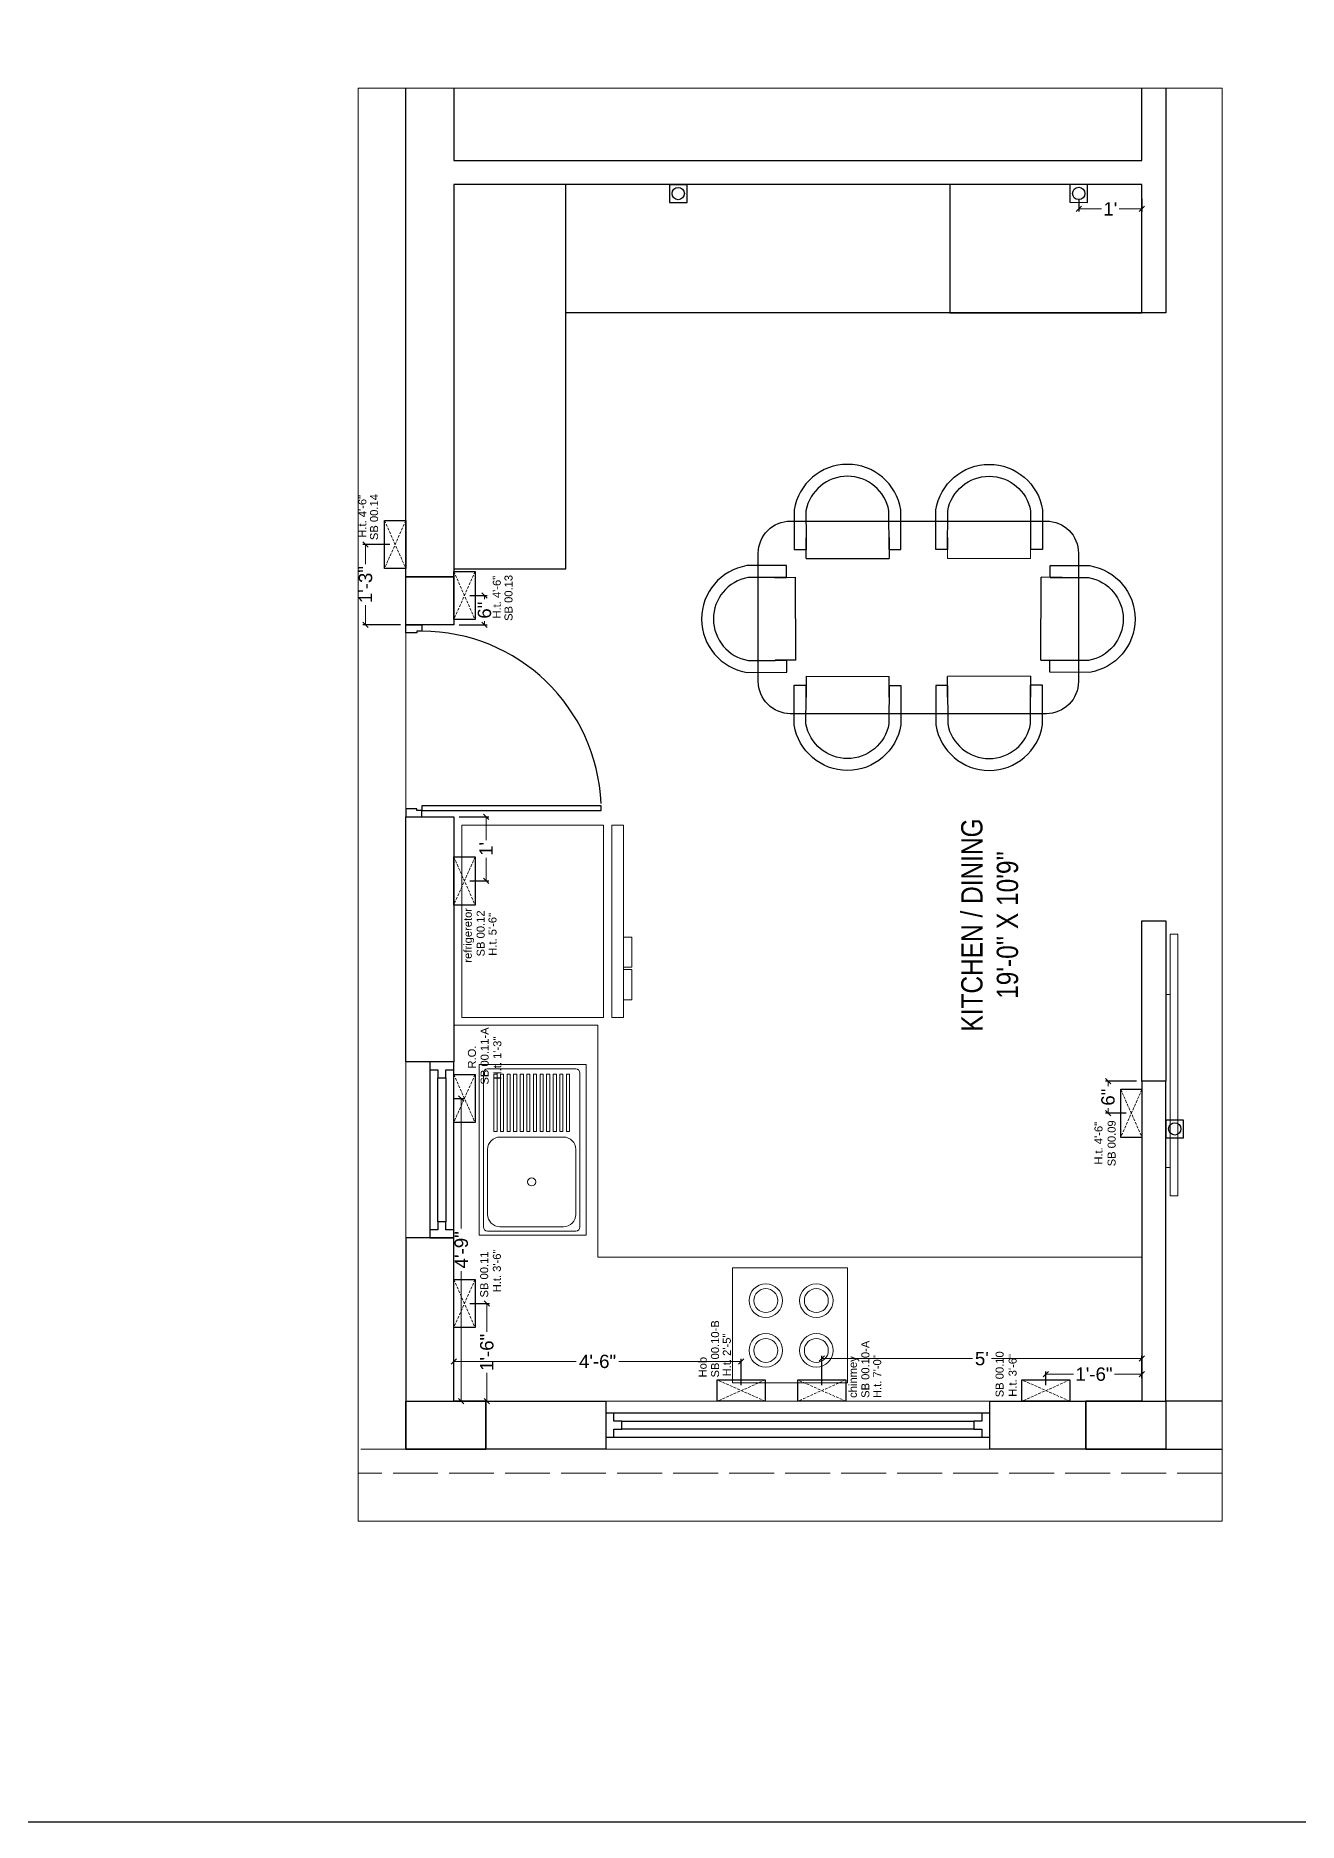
# Model space of a CAD drawing. Header units: millimetres. Extents: x 56222 to 3066687, y -650199 to -121287.
# Drawn here: x 136379.5 to 136616.2, y -184350.2 to -184015.4 of the extents above; entities that cross this region are included whole.
import ezdxf

# ---------------------------------------------------------------- set-up
doc = ezdxf.new("R2010")
doc.units = ezdxf.units.MM
doc.header["$MEASUREMENT"] = 0
doc.header["$PDMODE"] = 35
for name, pattern in [('ACAD_ISO02W100', [15, 12, -3]), ('DASHED', [0.75, 0.5, -0.25]), ('DASHED2', [0.375, 0.25, -0.125])]:
    doc.linetypes.add(name, pattern=pattern)
doc.layers.get('Defpoints').update_dxf_attribs({"color": 220})
for name, color, linetype in [('AR DOOR', 40, 'Continuous'), ('AR ELE-5', 134, 'Continuous'), ('str coll', 6, 'Continuous')]:
    doc.layers.add(name, color=color, linetype=linetype)
for name, color, linetype, lineweight in [('CENTERLINE ( COLUMN ) ~ DIM', 7, 'Continuous', 9), ('COLUMN', 1, 'Continuous', 30), ('dim05', 1, 'Continuous', 13), ('el', 7, 'Continuous', 20), ('ELEC-wires', 1, 'DASHED2', 13), ('Electrical', 84, 'Continuous', 30), ('FIRST FLOOR ( DW_RAIL )', 7, 'Continuous', 9), ('FIRST FLOOR ( TEXT )', 7, 'Continuous', 9), ('FURNITURE', 32, 'Continuous', 9), ('GROUND FLOOR', 7, 'Continuous', 9), ('GROUND FLOOR  ( PLINE )', 251, 'Continuous', 30), ('wall', 7, 'Continuous', 30), ('XX~SLAB ( BEAM )~ ( DIM )', 7, 'Continuous', 9)]:
    doc.layers.add(name, color=color, linetype=linetype, lineweight=lineweight)
doc.layers.add('XX~SLAB ( PLINE )', color=251, linetype='Continuous', plot=False)
doc.styles.add('Arial', font='arial.ttf')
doc.styles.add('KATHA', font='swissc.ttf')
doc.styles.get("Standard").update_dxf_attribs({"font": 'arial.ttf', "height": 6})
doc.dimstyles.new('ISO-25', dxfattribs={"dimtxt": 2.5, "dimasz": 1, "dimexe": 0.5, "dimexo": 1, "dimtad": 0, "dimdec": 1, "dimlunit": 4, "dimtxsty": 'Standard', "dimblk": 'OBLIQUE', "dimcen": 2.5, "dimclrd": 1, "dimclre": 1, "dimclrt": 5, "dimadec": 0, "dimazin": 0, "dimtfac": 1, "dimtdec": 1, "dimtmove": 0, "dimatfit": 3, "dimfxl": 1, "dimlwd": -1, "dimarcsym": 0})

# ---------------------------------------------------------------- blocks, each defined once
blk = doc.blocks.new('sf sfs')
at = {"layer": 'FURNITURE'}
blk.add_line((3348685.97, -514612.12), (3348664.42, -514612.12), dxfattribs=at)
blk.add_lwpolyline([(3348664.42, -514612.12), (3348664.42, -514590.57), (3348685.97, -514590.57), (3348685.97, -514612.12)], dxfattribs=at)
for centre, radius in [((3348670.49, -514596.83), 3.14), ((3348670.49, -514596.83), 2.24), ((3348679.82, -514596.83), 3.14), ((3348679.82, -514596.83), 2.24), ((3348670.49, -514606.3), 3.14), ((3348670.49, -514606.3), 2.24), ((3348679.82, -514606.3), 3.14), ((3348679.82, -514606.3), 2.24)]:
    blk.add_circle(centre, radius, dxfattribs=at)
blk = doc.blocks.new('*U132')
for points in [[(-40, 0), (0, 0), (0, 30), (10, 30), (10, 100), (-40, 100)], [(0, 0), (0, -1120), (30, -1120), (30, 0)], [(1160, 0), (1120, 0), (1120, 30), (1110, 30), (1110, 100), (1160, 100)]]:
    blk.add_lwpolyline(points, close=True)
at = {"layer": 'AR ELE-5', "linetype": 'ByBlock', "ltscale": 15}
blk.add_arc((-2, 1), 1122, 272.373, 359.9653, dxfattribs=at)
blk = doc.blocks.new('SED S')
at = {"layer": 'FURNITURE', "lineweight": 18, "elevation": -0.07}
for points in [[(3340618.66, -514630.85), (3340618.66, -514633.06), (3340654.66, -514633.06), (3340654.66, -514630.85)], [(3340618.66, -514634.61), (3340618.66, -514661.17), (3340654.66, -514661.17), (3340654.66, -514634.61)]]:
    blk.add_lwpolyline(points, close=True, dxfattribs=at)
at = {"layer": 'FURNITURE', "lineweight": 18, "elevation": -0.07, "flags": 128}
for points in [[(3340639.61, -514630.85), (3340639.61, -514629.27), (3340645.24, -514629.27), (3340645.24, -514630.85)], [(3340645.71, -514630.85), (3340645.71, -514629.27), (3340651.34, -514629.27), (3340651.34, -514630.85)]]:
    blk.add_lwpolyline(points, dxfattribs=at)
blk = doc.blocks.new('SD DSD')
at = {"layer": 'FURNITURE', "lineweight": 25}
for p, q in [((3348486.7, -514623.32), (3348486.68, -514619.42)), ((3348502.23, -514619.34), (3348502.25, -514623.25)), ((3348483.69, -514625.26), (3348479.79, -514625.25)), ((3348483.69, -514625.26), (3348483.66, -514640.81)), ((3348486.7, -514623.32), (3348502.25, -514623.25)), ((3348505.76, -514625.26), (3348509.66, -514625.25)), ((3348505.76, -514625.26), (3348505.79, -514640.81)), ((3348479.75, -514640.8), (3348483.66, -514640.81)), ((3348509.7, -514640.8), (3348505.79, -514640.81)), ((3348479.75, -514651.77), (3348483.66, -514651.76)), ((3348483.69, -514667.31), (3348483.66, -514651.76)), ((3348483.69, -514667.31), (3348479.79, -514667.32)), ((3348486.7, -514669.25), (3348486.68, -514673.16)), ((3348486.7, -514669.25), (3348502.25, -514669.32)), ((3348502.23, -514673.23), (3348502.25, -514669.32))]:
    blk.add_line(p, q, dxfattribs=at)
at = {"layer": 'FURNITURE'}
for p, q in [((3348505.76, -514667.31), (3348505.79, -514651.76)), ((3348509.7, -514651.77), (3348505.79, -514651.76)), ((3348505.76, -514667.31), (3348509.66, -514667.32))]:
    blk.add_line(p, q, dxfattribs=at)
at = {"layer": 'FURNITURE', "lineweight": 25, "flags": 128}
for points in [[(3348502.23, -514621.56), (3348504.46, -514621.55), (3348504.42, -514614.17, 0.853613), (3348484.42, -514614.22), (3348484.46, -514621.65), (3348486.68, -514621.64)], [(3348502.22, -514619.34), (3348502.23, -514621.56), (3348502.2, -514614.36, 0.835758), (3348486.65, -514614.39), (3348486.67, -514619.42), (3348486.68, -514621.64)], [(3348481.97, -514640.8), (3348481.97, -514643.02), (3348474.58, -514643.01, -0.853613), (3348474.58, -514623.01), (3348482.01, -514623.02), (3348482.01, -514625.25)], [(3348479.75, -514640.79), (3348481.97, -514640.8), (3348474.77, -514640.78, -0.835758), (3348474.76, -514625.23), (3348479.79, -514625.24), (3348482.01, -514625.25)], [(3348507.48, -514640.8), (3348507.48, -514643.02), (3348514.87, -514643.01, 0.853613), (3348514.87, -514623.01), (3348507.44, -514623.02), (3348507.44, -514625.25)], [(3348509.7, -514640.79), (3348507.48, -514640.8), (3348514.68, -514640.78, 0.835758), (3348514.69, -514625.23), (3348509.66, -514625.24), (3348507.44, -514625.25)], [(3348481.97, -514651.77), (3348481.97, -514649.55), (3348474.58, -514649.57, 0.853613), (3348474.58, -514669.57), (3348482.01, -514669.55), (3348482.01, -514667.32)], [(3348479.75, -514651.78), (3348481.97, -514651.77), (3348474.77, -514651.79, 0.835758), (3348474.76, -514667.34), (3348479.79, -514667.33), (3348482.01, -514667.33)], [(3348507.48, -514651.77), (3348507.48, -514649.55), (3348514.87, -514649.57, -0.853613), (3348514.87, -514669.57), (3348507.44, -514669.55), (3348507.44, -514667.32)], [(3348509.7, -514651.78), (3348507.48, -514651.77), (3348514.68, -514651.79, -0.835758), (3348514.69, -514667.34), (3348509.66, -514667.33), (3348507.44, -514667.33)], [(3348502.23, -514671.01), (3348504.46, -514671.02), (3348504.42, -514678.4, -0.853613), (3348484.42, -514678.36), (3348484.46, -514670.92), (3348486.68, -514670.93)], [(3348502.22, -514673.23), (3348502.23, -514671.01), (3348502.2, -514678.21, -0.835758), (3348486.65, -514678.18), (3348486.67, -514673.16), (3348486.68, -514670.93)]]:
    blk.add_lwpolyline(points, format="xyb", dxfattribs=at)
at = {"layer": 'FURNITURE', "lineweight": 30}
blk.add_lwpolyline([(3348506.78, -514676.29), (3348482.68, -514676.29, -0.414214), (3348476.68, -514670.29), (3348476.68, -514622.29, -0.414214), (3348482.68, -514616.29), (3348506.78, -514616.29, -0.414214), (3348512.78, -514622.29), (3348512.78, -514670.29, -0.414214)], format="xyb", close=True, dxfattribs=at)
blk = doc.blocks.new('6616')
at = {"color": 242, "linetype": 'DASHED', "true_color": 0xcd2027}
for p, q in [((386784.79, -36915.77), (386775.78, -36911.78)), ((386784.79, -36911.78), (386775.78, -36915.77))]:
    blk.add_line(p, q, dxfattribs=at)
at = {"layer": 'ELEC-wires', "color": 5, "linetype": 'ByBlock', "lineweight": 30, "ltscale": 4}
blk.add_lwpolyline([(386775.78, -36911.78), (386784.79, -36911.78), (386784.79, -36915.77), (386775.78, -36915.77)], close=True, dxfattribs=at)
blk = doc.blocks.new('_Oblique')
at = {"layer": 'wall', "color": 0, "lineweight": -2}
blk.add_line((-0.5, -0.5), (0.5, 0.5), dxfattribs=at)
blk = doc.blocks.new('*D150')
at = {"layer": 'Defpoints', "color": 0, "lineweight": 30, "transparency": 16777216}
for p in [(136456.81, -184214.56), (136459.31, -184214.56), (136458.82, -184271.31)]:
    blk.add_point(p, dxfattribs=at)
at = {"layer": 'dim05', "color": 1, "linetype": 'Continuous', "lineweight": -2, "transparency": 16777216}
for p, q in [((136457.81, -184214.56), (136459.81, -184214.56)), ((136459.82, -184271.31), (136459.81, -184271.31))]:
    blk.add_line(p, q, dxfattribs=at)
at = {"layer": 'dim05', "color": 1, "linetype": 'Continuous', "transparency": 16777216}
for p, q in [((136459.31, -184214.56), (136459.31, -184238.94)), ((136459.31, -184271.31), (136459.31, -184246.93))]:
    blk.add_line(p, q, dxfattribs=at)
at = {"layer": 'dim05', "color": 1, "transparency": 16777216}
for p, rotation in [((136459.31, -184214.56), 90), ((136459.31, -184271.31), 270)]:
    blk.add_blockref('_Oblique', p, dxfattribs=dict(at, rotation=rotation))
at = {"layer": 'dim05', "color": 5, "lineweight": 25, "transparency": 16777216, "insert": (136459.31, -184242.93), "char_height": 2.5, "attachment_point": 5, "rotation": 90, "style": 'Arial'}
blk.add_mtext('4\'-9"', dxfattribs=at)
blk = doc.blocks.new('*D151')
at = {"layer": 'Defpoints', "color": 0, "lineweight": 30, "transparency": 16777216}
for p in [(136457.9, -184161.81), (136459.89, -184173.81), (136463.94, -184173.81)]:
    blk.add_point(p, dxfattribs=at)
at = {"layer": 'dim05', "color": 1, "linetype": 'Continuous', "lineweight": -2, "transparency": 16777216}
for p, q in [((136458.9, -184161.81), (136464.44, -184161.81)), ((136460.89, -184173.81), (136464.44, -184173.81))]:
    blk.add_line(p, q, dxfattribs=at)
at = {"layer": 'dim05', "color": 1, "linetype": 'Continuous', "transparency": 16777216}
for p, q in [((136463.94, -184161.81), (136463.94, -184166.15)), ((136463.94, -184173.81), (136463.94, -184169.47))]:
    blk.add_line(p, q, dxfattribs=at)
at = {"layer": 'dim05', "color": 1, "transparency": 16777216}
for p, rotation in [((136463.94, -184161.81), 90), ((136463.94, -184173.81), 270)]:
    blk.add_blockref('_Oblique', p, dxfattribs=dict(at, rotation=rotation))
at = {"layer": 'dim05', "color": 5, "lineweight": 25, "transparency": 16777216, "insert": (136463.94, -184167.81), "char_height": 2.5, "attachment_point": 5, "rotation": 90, "style": 'Arial'}
blk.add_mtext("1'", dxfattribs=at)
blk = doc.blocks.new('*D152')
at = {"layer": 'Defpoints', "color": 0, "lineweight": 30, "transparency": 16777216}
for p in [(136459.89, -184120.31), (136457.9, -184125.81), (136463.65, -184125.81)]:
    blk.add_point(p, dxfattribs=at)
at = {"layer": 'dim05', "color": 1, "linetype": 'Continuous', "lineweight": -2, "transparency": 16777216}
for p, q in [((136460.89, -184120.31), (136464.15, -184120.31)), ((136458.9, -184125.81), (136464.15, -184125.81))]:
    blk.add_line(p, q, dxfattribs=at)
at = {"layer": 'dim05', "color": 1, "linetype": 'Continuous', "transparency": 16777216}
for p, q in [((136463.65, -184120.31), (136463.65, -184120.99)), ((136463.65, -184125.81), (136463.65, -184125.13))]:
    blk.add_line(p, q, dxfattribs=at)
at = {"layer": 'dim05', "color": 1, "transparency": 16777216}
for p, rotation in [((136463.65, -184120.31), 90), ((136463.65, -184125.81), 270)]:
    blk.add_blockref('_Oblique', p, dxfattribs=dict(at, rotation=rotation))
at = {"layer": 'dim05', "color": 5, "lineweight": 25, "transparency": 16777216, "insert": (136463.65, -184123.06), "char_height": 2.5, "attachment_point": 5, "rotation": 90, "style": 'Arial'}
blk.add_mtext('6"', dxfattribs=at)
blk = doc.blocks.new('*D153')
at = {"layer": 'Defpoints', "color": 0, "lineweight": 30, "transparency": 16777216}
for p in [(136586.9, -184266.25), (136586.9, -184267.98), (136568.9, -184269.32)]:
    blk.add_point(p, dxfattribs=at)
at = {"layer": 'dim05', "color": 1, "linetype": 'Continuous', "lineweight": -2, "transparency": 16777216}
for p, q in [((136568.9, -184268.32), (136568.9, -184265.75)), ((136586.9, -184266.98), (136586.9, -184265.75))]:
    blk.add_line(p, q, dxfattribs=at)
at = {"layer": 'dim05', "color": 1, "linetype": 'Continuous', "transparency": 16777216}
for p, q in [((136568.9, -184266.25), (136574.07, -184266.25)), ((136586.9, -184266.25), (136581.73, -184266.25))]:
    blk.add_line(p, q, dxfattribs=at)
at = {"layer": 'dim05', "color": 1, "transparency": 16777216, "rotation": 180}
blk.add_blockref('_Oblique', (136568.9, -184266.25), dxfattribs=at)
at = {"layer": 'dim05', "color": 1, "transparency": 16777216}
blk.add_blockref('_Oblique', (136586.9, -184266.25), dxfattribs=at)
at = {"layer": 'dim05', "color": 5, "lineweight": 25, "transparency": 16777216, "insert": (136577.9, -184266.25), "char_height": 2.5, "attachment_point": 5, "style": 'Arial'}
blk.add_mtext('1\'-6"', dxfattribs=at)
blk = doc.blocks.new('*D154')
at = {"layer": 'Defpoints', "color": 0, "lineweight": 30, "transparency": 16777216}
for p in [(136457.9, -184263.86), (136457.9, -184269.32), (136511.79, -184269.32)]:
    blk.add_point(p, dxfattribs=at)
at = {"layer": 'dim05', "color": 1, "linetype": 'Continuous', "lineweight": -2, "transparency": 16777216}
for p, q in [((136457.9, -184268.32), (136457.9, -184263.36)), ((136511.79, -184268.32), (136511.79, -184263.36))]:
    blk.add_line(p, q, dxfattribs=at)
at = {"layer": 'dim05', "color": 1, "linetype": 'Continuous', "transparency": 16777216}
for p, q in [((136457.9, -184263.86), (136480.85, -184263.86)), ((136511.79, -184263.86), (136488.84, -184263.86))]:
    blk.add_line(p, q, dxfattribs=at)
at = {"layer": 'dim05', "color": 1, "transparency": 16777216, "rotation": 180}
blk.add_blockref('_Oblique', (136457.9, -184263.86), dxfattribs=at)
at = {"layer": 'dim05', "color": 1, "transparency": 16777216}
blk.add_blockref('_Oblique', (136511.79, -184263.86), dxfattribs=at)
at = {"layer": 'dim05', "color": 5, "lineweight": 25, "transparency": 16777216, "insert": (136484.85, -184263.86), "char_height": 2.5, "attachment_point": 5, "style": 'Arial'}
blk.add_mtext('4\'-6"', dxfattribs=at)
blk = doc.blocks.new('*D155')
at = {"layer": 'Defpoints', "color": 0, "lineweight": 30, "transparency": 16777216}
for p in [(136586.9, -184263.33), (136586.9, -184266.98), (136526.88, -184269.32)]:
    blk.add_point(p, dxfattribs=at)
at = {"layer": 'dim05', "color": 1, "linetype": 'Continuous', "lineweight": -2, "transparency": 16777216}
for p, q in [((136526.88, -184268.32), (136526.88, -184262.83)), ((136586.9, -184265.98), (136586.9, -184262.83))]:
    blk.add_line(p, q, dxfattribs=at)
at = {"layer": 'dim05', "color": 1, "linetype": 'Continuous', "transparency": 16777216}
for p, q in [((136526.88, -184263.33), (136555.11, -184263.33)), ((136586.9, -184263.33), (136558.67, -184263.33))]:
    blk.add_line(p, q, dxfattribs=at)
at = {"layer": 'dim05', "color": 1, "transparency": 16777216, "rotation": 180}
blk.add_blockref('_Oblique', (136526.88, -184263.33), dxfattribs=at)
at = {"layer": 'dim05', "color": 1, "transparency": 16777216}
blk.add_blockref('_Oblique', (136586.9, -184263.33), dxfattribs=at)
at = {"layer": 'dim05', "color": 5, "lineweight": 25, "transparency": 16777216, "insert": (136556.89, -184263.33), "char_height": 2.5, "attachment_point": 5, "style": 'Arial'}
blk.add_mtext("5'", dxfattribs=at)
blk = doc.blocks.new('*D156')
at = {"layer": 'Defpoints', "color": 0, "lineweight": 30, "transparency": 16777216}
for p in [(136441.36, -184110.74), (136446.91, -184110.74), (136448.9, -184125.81)]:
    blk.add_point(p, dxfattribs=at)
at = {"layer": 'dim05', "color": 1, "linetype": 'Continuous', "lineweight": -2, "transparency": 16777216}
for p, q in [((136445.91, -184110.74), (136440.86, -184110.74)), ((136447.9, -184125.81), (136440.86, -184125.81))]:
    blk.add_line(p, q, dxfattribs=at)
at = {"layer": 'dim05', "color": 1, "linetype": 'Continuous', "transparency": 16777216}
for p, q in [((136441.36, -184110.74), (136441.36, -184114.44)), ((136441.36, -184125.81), (136441.36, -184122.1))]:
    blk.add_line(p, q, dxfattribs=at)
at = {"layer": 'dim05', "color": 1, "transparency": 16777216}
for p, rotation in [((136441.36, -184110.74), 90), ((136441.36, -184125.81), 270)]:
    blk.add_blockref('_Oblique', p, dxfattribs=dict(at, rotation=rotation))
at = {"layer": 'dim05', "color": 5, "lineweight": 25, "transparency": 16777216, "insert": (136441.36, -184118.27), "char_height": 2.5, "attachment_point": 5, "rotation": 90, "style": 'Arial'}
blk.add_mtext('1\'-3"', dxfattribs=at)
blk = doc.blocks.new('*D157')
at = {"layer": 'Defpoints', "color": 0, "lineweight": 30, "transparency": 16777216}
for p in [(136459.89, -184253.01), (136464.1, -184253.01), (136462.86, -184271.31)]:
    blk.add_point(p, dxfattribs=at)
at = {"layer": 'dim05', "color": 1, "linetype": 'Continuous', "lineweight": -2, "transparency": 16777216}
for p, q in [((136460.89, -184253.01), (136464.6, -184253.01)), ((136463.86, -184271.31), (136464.6, -184271.31))]:
    blk.add_line(p, q, dxfattribs=at)
at = {"layer": 'dim05', "color": 1, "linetype": 'Continuous', "transparency": 16777216}
for p, q in [((136464.1, -184253.01), (136464.1, -184258.33)), ((136464.1, -184271.31), (136464.1, -184265.99))]:
    blk.add_line(p, q, dxfattribs=at)
at = {"layer": 'dim05', "color": 1, "transparency": 16777216}
for p, rotation in [((136464.1, -184253.01), 90), ((136464.1, -184271.31), 270)]:
    blk.add_blockref('_Oblique', p, dxfattribs=dict(at, rotation=rotation))
at = {"layer": 'dim05', "color": 5, "lineweight": 25, "transparency": 16777216, "insert": (136464.1, -184262.16), "char_height": 2.5, "attachment_point": 5, "rotation": 90, "style": 'Arial'}
blk.add_mtext('1\'-6"', dxfattribs=at)
blk = doc.blocks.new('*D158')
at = {"layer": 'Defpoints', "color": 0, "lineweight": 30, "transparency": 16777216}
for p in [(136575.04, -184044.96), (136586.9, -184044.97), (136586.9, -184047.85)]:
    blk.add_point(p, dxfattribs=at)
at = {"layer": 'dim05', "color": 1, "linetype": 'Continuous', "lineweight": -2, "transparency": 16777216}
for p, q in [((136575.04, -184045.96), (136575.04, -184048.35)), ((136586.9, -184045.97), (136586.9, -184048.35))]:
    blk.add_line(p, q, dxfattribs=at)
at = {"layer": 'dim05', "color": 1, "linetype": 'Continuous', "transparency": 16777216}
for p, q in [((136575.04, -184047.85), (136579.31, -184047.85)), ((136586.9, -184047.85), (136582.63, -184047.85))]:
    blk.add_line(p, q, dxfattribs=at)
at = {"layer": 'dim05', "color": 1, "transparency": 16777216, "rotation": 180}
blk.add_blockref('_Oblique', (136575.04, -184047.85), dxfattribs=at)
at = {"layer": 'dim05', "color": 1, "transparency": 16777216}
blk.add_blockref('_Oblique', (136586.9, -184047.85), dxfattribs=at)
at = {"layer": 'dim05', "color": 5, "lineweight": 25, "transparency": 16777216, "insert": (136580.97, -184047.85), "char_height": 2.5, "attachment_point": 5, "style": 'Arial'}
blk.add_mtext("1'", dxfattribs=at)
blk = doc.blocks.new('*D159')
at = {"layer": 'Defpoints', "color": 0, "lineweight": 30, "transparency": 16777216}
for p in [(136580.54, -184211.31), (136586.9, -184211.31), (136584.91, -184217.35)]:
    blk.add_point(p, dxfattribs=at)
at = {"layer": 'dim05', "color": 1, "linetype": 'Continuous', "lineweight": -2, "transparency": 16777216}
for p, q in [((136585.9, -184211.31), (136580.04, -184211.31)), ((136583.91, -184217.35), (136580.04, -184217.35))]:
    blk.add_line(p, q, dxfattribs=at)
at = {"layer": 'dim05', "color": 1, "linetype": 'Continuous', "transparency": 16777216}
for p, q in [((136580.54, -184211.31), (136580.54, -184212.26)), ((136580.54, -184217.35), (136580.54, -184216.4))]:
    blk.add_line(p, q, dxfattribs=at)
at = {"layer": 'dim05', "color": 1, "transparency": 16777216}
for p, rotation in [((136580.54, -184211.31), 90), ((136580.54, -184217.35), 270)]:
    blk.add_blockref('_Oblique', p, dxfattribs=dict(at, rotation=rotation))
at = {"layer": 'dim05', "color": 5, "lineweight": 25, "transparency": 16777216, "insert": (136580.54, -184214.33), "char_height": 2.5, "attachment_point": 5, "rotation": 90, "style": 'Arial'}
blk.add_mtext('6"', dxfattribs=at)

msp = doc.modelspace()

# ---------------------------------------------------------------- linework, layer by layer
at = {"lineweight": 9}
for points in [[(136593.613, -184183.809), (136592.166, -184183.809), (136592.166, -184232.809), (136593.613, -184232.809)], [(136592.166, -184195.09), (136591.4, -184195.09), (136591.4, -184227.527), (136592.166, -184227.527)]]:
    msp.add_lwpolyline(points, close=True, dxfattribs=at)
at = {"layer": 'CENTERLINE ( COLUMN ) ~ DIM'}
for p, q in [((136463.9, -184280.309), (136463.9, -184271.309)), ((136486.4, -184280.309), (136486.4, -184271.309)), ((136558.4, -184280.309), (136558.4, -184271.309))]:
    msp.add_line(p, q, dxfattribs=at)
at = {"layer": 'COLUMN'}
for points in [[(136448.9, -184125.809), (136448.9, -184116.809), (136457.9, -184116.809), (136457.9, -184125.809)], [(136448.9, -184280.309), (136448.9, -184271.309), (136463.9, -184271.309), (136463.9, -184280.309)], [(136576.4, -184280.309), (136576.4, -184271.309), (136591.4, -184271.309), (136591.4, -184280.309)]]:
    msp.add_lwpolyline(points, close=True, dxfattribs=at)
at = {"layer": 'FIRST FLOOR ( DW_RAIL )', "lineweight": 0}
msp.add_lwpolyline([(136440.004, -184293.804), (136440.004, -184025.232), (136601.929, -184025.232), (136601.929, -184293.804)], close=True, dxfattribs=at)
at = {"layer": 'FURNITURE', "lineweight": 30}
for p, q in [((136478.9, -184115.309), (136478.9, -184043.309)), ((136586.9, -184067.309), (136478.9, -184067.309)), ((136457.9, -184115.309), (136478.9, -184115.309))]:
    msp.add_line(p, q, dxfattribs=at)
at = {"layer": 'FURNITURE'}
for p, q in [((136463.459, -184238.649, -0.001), (136463.459, -184209.801, -0.001)), ((136464.233, -184209.026, -0.001), (136480.774, -184209.026, -0.001)), ((136481.549, -184209.801, -0.001), (136481.549, -184238.649, -0.001)), ((136464.233, -184236.292, -0.001), (136464.233, -184224.125, -0.001)), ((136466.557, -184221.801, -0.001), (136478.45, -184221.801, -0.001)), ((136480.774, -184224.125, -0.001), (136480.774, -184236.292, -0.001)), ((136480.774, -184239.424, -0.001), (136464.233, -184239.424, -0.001)), ((136478.45, -184238.616, -0.001), (136466.557, -184238.616, -0.001))]:
    msp.add_line(p, q, dxfattribs=at)
at = {"layer": 'FURNITURE', "color": 242, "lineweight": 30, "true_color": 0xcd2027}
msp.add_lwpolyline([(136033.579, -183618.033), (137181.527, -183618.033), (137181.527, -184350.222), (136033.579, -184350.222)], close=True, dxfattribs=at)
at = {"layer": 'FURNITURE', "lineweight": 30}
for points in [[(136586.9, -184067.309), (136586.9, -184043.309), (136550.899, -184043.309), (136550.899, -184067.309)], [(136586.9, -184211.309), (136586.9, -184181.309), (136591.4, -184181.309), (136591.4, -184211.309)]]:
    msp.add_lwpolyline(points, close=True, dxfattribs=at)
at = {"layer": 'FURNITURE', "elevation": -0.001}
for points in [[(136482.684, -184240.208), (136482.684, -184208.208), (136462.684, -184208.208), (136462.684, -184240.208)], [(136465.413, -184220.779), (136465.413, -184210.049), (136466, -184210.049), (136466, -184220.779)], [(136466.649, -184220.779), (136466.649, -184210.049), (136467.236, -184210.049), (136467.236, -184220.779)], [(136467.885, -184220.779), (136467.885, -184210.049), (136468.472, -184210.049), (136468.472, -184220.779)], [(136469.121, -184220.779), (136469.121, -184210.049), (136469.708, -184210.049), (136469.708, -184220.779)], [(136470.357, -184220.779), (136470.357, -184210.049), (136470.944, -184210.049), (136470.944, -184220.779)], [(136471.592, -184220.779), (136471.592, -184210.049), (136472.179, -184210.049), (136472.179, -184220.779)], [(136472.828, -184220.779), (136472.828, -184210.049), (136473.415, -184210.049), (136473.415, -184220.779)], [(136474.064, -184220.779), (136474.064, -184210.049), (136474.651, -184210.049), (136474.651, -184220.779)], [(136475.3, -184220.779), (136475.3, -184210.049), (136475.887, -184210.049), (136475.887, -184220.779)], [(136476.536, -184220.779), (136476.536, -184210.049), (136477.123, -184210.049), (136477.123, -184220.779)], [(136477.771, -184220.779), (136477.771, -184210.049), (136478.358, -184210.049), (136478.358, -184220.779)], [(136479.007, -184220.779), (136479.007, -184210.049), (136479.594, -184210.049), (136479.594, -184220.779)]]:
    msp.add_lwpolyline(points, close=True, dxfattribs=at)
at = {"layer": 'FURNITURE'}
msp.add_circle((136472.504, -184230.208, -0.001), 0.762, dxfattribs=at)
for centre, radius, start, end in [((136464.233, -184209.801, -0.001), 0.775, 90, 180), ((136480.774, -184209.801, -0.001), 0.775, 0, 90), ((136466.557, -184224.125, -0.001), 2.324, 90, 180), ((136478.45, -184224.125, -0.001), 2.324, 0, 90), ((136466.557, -184236.292, -0.001), 2.324, 180, 270), ((136478.45, -184236.292, -0.001), 2.324, 270, 0), ((136464.233, -184238.649, -0.001), 0.775, 180, 270), ((136480.774, -184238.649, -0.001), 0.775, 270, 0)]:
    msp.add_arc(centre, radius, start, end, dxfattribs=at)
at = {"layer": 'GROUND FLOOR'}
for p, q in [((136448.9, -184025.232), (136448.9, -184280.309)), ((136457.9, -184025.232), (136457.9, -184038.809)), ((136586.9, -184038.809), (136586.9, -184025.232)), ((136591.4, -184025.232), (136591.4, -184067.309)), ((136457.9, -184038.809), (136586.9, -184038.809)), ((136457.9, -184043.309), (136586.9, -184043.309)), ((136457.9, -184043.309), (136457.9, -184125.809)), ((136586.9, -184043.309), (136586.9, -184067.309)), ((136591.4, -184067.309), (136586.9, -184067.309)), ((136448.9, -184116.809), (136457.9, -184116.809)), ((136448.9, -184125.809), (136457.9, -184125.809)), ((136448.9, -184161.809), (136457.9, -184161.809)), ((136457.9, -184161.809), (136457.9, -184271.309)), ((136586.9, -184211.309), (136586.9, -184271.309)), ((136586.9, -184211.309), (136591.4, -184211.309)), ((136591.4, -184211.309), (136591.4, -184271.309)), ((136457.9, -184271.309), (136577.9, -184271.309)), ((136486.4, -184271.309), (136486.4, -184280.309)), ((136558.4, -184271.309), (136558.4, -184280.309)), ((136591.4, -184271.309), (136601.929, -184271.309)), ((136448.9, -184280.309), (136601.929, -184280.309))]:
    msp.add_line(p, q, dxfattribs=at)
at = {"layer": 'GROUND FLOOR', "linetype": 'ACAD_ISO02W100', "ltscale": 0.7}
msp.add_line((136448.9, -184280.309), (136440.004, -184280.309), dxfattribs=at)
at = {"layer": 'GROUND FLOOR', "color": 1, "linetype": 'ACAD_ISO02W100', "ltscale": 0.7}
msp.add_lwpolyline([(136601.929, -184284.809), (136440.004, -184284.809)], dxfattribs=at)
at = {"layer": 'GROUND FLOOR  ( PLINE )'}
for points in [[(136591.4, -184025.232), (136591.4, -184067.309), (136586.9, -184067.309), (136586.9, -184043.309), (136457.9, -184043.309), (136457.9, -184116.809), (136448.9, -184116.809), (136448.9, -184025.232)], [(136457.9, -184025.232), (136457.9, -184038.809), (136586.9, -184038.809), (136586.9, -184025.232)], [(136601.929, -184271.309), (136591.4, -184271.309), (136591.4, -184211.309), (136586.9, -184211.309), (136586.9, -184271.309), (136576.4, -184271.309), (136576.4, -184280.309), (136601.929, -184280.309)]]:
    msp.add_lwpolyline(points, dxfattribs=at)
for points in [[(136448.9, -184207.708), (136448.9, -184161.809), (136457.9, -184161.809), (136457.9, -184207.708)], [(136448.9, -184240.708), (136448.9, -184280.309), (136463.9, -184280.309), (136463.9, -184271.309), (136457.9, -184271.309), (136457.9, -184240.708)], [(136486.4, -184271.309), (136486.4, -184280.309), (136463.9, -184280.309), (136463.9, -184271.309)], [(136576.4, -184271.309), (136576.4, -184280.309), (136558.4, -184280.309), (136558.4, -184271.309)]]:
    msp.add_lwpolyline(points, close=True, dxfattribs=at)
at = {"layer": 'XX~SLAB ( BEAM )~ ( DIM )'}
for p, q in [((136484.9, -184200.809), (136457.9, -184200.809)), ((136484.9, -184244.309), (136484.9, -184200.809)), ((136457.9, -184207.708), (136448.9, -184207.708)), ((136457.9, -184240.708), (136448.9, -184240.708)), ((136586.9, -184244.309), (136484.9, -184244.309))]:
    msp.add_line(p, q, dxfattribs=at)
at = {"layer": 'XX~SLAB ( BEAM )~ ( DIM )', "color": 6, "lineweight": 30}
for points in [[(136501.62, -184046.652), (136501.62, -184043.333), (136498.31, -184043.316), (136498.31, -184046.635)], [(136576.691, -184046.636), (136576.691, -184043.317), (136573.381, -184043.3), (136573.381, -184046.619)], [(136594.71, -184221.951), (136594.71, -184218.633), (136591.4, -184218.615), (136591.4, -184221.934)]]:
    msp.add_lwpolyline(points, close=True, dxfattribs=at)
for centre in [(136499.965, -184044.98), (136575.036, -184044.964), (136593.055, -184220.279)]:
    msp.add_circle(centre, 1.155, dxfattribs=at)
at = {"layer": 'XX~SLAB ( PLINE )'}
for points in [[(136457.9, -184240.708), (136457.9, -184239.208), (136456.4, -184239.208), (136456.4, -184237.708), (136454.9, -184237.708), (136454.9, -184210.708), (136456.4, -184210.708), (136456.4, -184209.208), (136457.9, -184209.208), (136457.9, -184207.708), (136453.4, -184207.708), (136453.4, -184209.208), (136454.9, -184209.208), (136454.9, -184210.708), (136456.4, -184210.708), (136456.4, -184237.708), (136454.9, -184237.708), (136454.9, -184239.208), (136453.4, -184239.208), (136453.4, -184240.708), (136457.9, -184240.708), (136457.9, -184207.708), (136453.4, -184207.708), (136453.4, -184240.708)], [(136558.4, -184273.559), (136556.9, -184273.559), (136556.9, -184275.059), (136555.4, -184275.059), (136555.4, -184276.559), (136489.4, -184276.559), (136489.4, -184275.059), (136487.9, -184275.059), (136487.9, -184273.559), (136486.4, -184273.559), (136486.4, -184278.059), (136487.9, -184278.059), (136487.9, -184276.559), (136489.4, -184276.559), (136489.4, -184275.059), (136555.4, -184275.059), (136555.4, -184276.559), (136556.9, -184276.559), (136556.9, -184278.059), (136558.4, -184278.059), (136558.4, -184273.559), (136486.4, -184273.559), (136486.4, -184278.059), (136558.4, -184278.059)]]:
    msp.add_lwpolyline(points, close=True, dxfattribs=at)

# ---------------------------------------------------------------- block references
at = {"lineweight": 35}
for name, p, rotation in [('SED S', (651120.568, 3156455.283, 0.07), 270), ('sf sfs', (-378080.443, -3532932.277), 90)]:
    msp.add_blockref(name, p, dxfattribs=dict(at, rotation=rotation))
at = {"layer": 'AR DOOR', "linetype": 'ByBlock', "lineweight": -2, "extrusion": (0, 0, -1), "xscale": -0.02999999999997555, "yscale": 0.02999999999997555, "zscale": -0.02999999999997555, "rotation": 270}
msp.add_blockref('*U132', (-136451.9, -184160.609), dxfattribs=at)
at = {"layer": 'el', "color": 1, "rotation": 90}
for p in [(99533.13, -570891.026), (99546.116, -570900.596), (99546.116, -570954.096), (99546.116, -570994.846), (99671.13, -570997.641), (99546.116, -571033.296)]:
    msp.add_blockref('6616', p, dxfattribs=at)
at = {"layer": 'el', "color": 1}
for p in [(-250268.495, -147355.538), (-250253.408, -147355.538), (-250211.387, -147355.538)]:
    msp.add_blockref('6616', p, dxfattribs=at)
at = {"layer": 'str coll', "lineweight": 35, "rotation": 90}
msp.add_blockref('SD DSD', (-378101.309, -3532619.138), dxfattribs=at)

# ---------------------------------------------------------------- texts
at = {"layer": 'Electrical', "color": 240, "true_color": 0xed1f24, "transparency": 33554687}
for s, p in [('H.t. 4\'-6"', (136441.503, -184109.477)), ('H.t. 4\'-6"', (136466.708, -184124.624)), ("H.t. 5'-6''", (136465.905, -184187.826)), ("H.t. 1'-3''", (136466.805, -184211.004, -0.018)), ('H.t. 4\'-6"', (136579.498, -184226.977)), ("H.t. 3'-6''", (136466.722, -184250.904, -0.017)), ("H.t. 2'-5''", (136509.831, -184266.654)), ("H.t. 7'-0''", (136538.015, -184270.721)), ('H.t. 3\'-6"', (136563.396, -184270.479))]:
    msp.add_text(s, height=1.5, rotation=90, dxfattribs=at).set_placement(p)
at = {"layer": 'Electrical', "color": 5, "transparency": 33554687}
for s, p in [('SB 00.14', (136443.701, -184109.928)), ('SB 00.13', (136468.905, -184125.075)), ('refrigeretor  ', (136461.266, -184189.112)), ('SB 00.12', (136463.683, -184187.952)), ('SB 00.11-A ', (136464.428, -184211.97, -0.018)), ('R.O.', (136462.048, -184208.969, -0.018)), ('SB 00.09', (136581.96, -184227.289)), ('SB 00.11 ', (136464.344, -184251.87, -0.017)), ('SB 00.10-B', (136507.626, -184266.857)), ('SB 00.10-A', (136535.799, -184270.686)), ('Hob', (136505.282, -184266.857)), ('chinmey', (136533.46, -184270.686)), ('SB 00.10', (136560.964, -184270.579))]:
    msp.add_text(s, height=1.5, rotation=90, dxfattribs=at).set_placement(p)
at = {"layer": 'FIRST FLOOR ( TEXT )', "insert": (136558.374, -184182.06), "char_height": 4, "attachment_point": 5, "rotation": 90, "style": 'KATHA'}
msp.add_mtext("KITCHEN / DINING\\P19'-0'' X 10'9''", dxfattribs=at)

# ---------------------------------------------------------------- dimensions: what is measured, and where the dimension line sits
at = {"layer": 'dim05', "color": 27, "lineweight": 25, "true_color": 0x7d5120}
for base, p1, p2, angle, override, picture, middle in [((136586.9, -184047.847), (136575.036, -184044.964), (136586.9, -184044.968), 180, {"dimdec": 0, "dimtxsty": 'Arial'}, '*D158', (136580.968, -184047.847)), ((136441.365, -184110.738), (136448.9, -184125.809), (136446.907, -184110.738), 90, {"dimdec": 0, "dimtxsty": 'Arial'}, '*D156', (136441.365, -184118.274)), ((136463.649159739, -184125.808943076), (136459.893689368, -184120.308943076), (136457.901837637, -184125.808943076), 90, {"dimdec": 0, "dimtxsty": 'Arial'}, '*D152', (136463.649159739, -184123.058943076)), ((136463.938, -184173.809), (136457.9, -184161.809), (136459.894, -184173.809), 90, {"dimdec": 0, "dimtxsty": 'Arial'}, '*D151', (136463.938, -184167.809)), ((136580.539, -184211.309), (136584.907, -184217.353), (136586.9, -184211.309), 90, {"dimtxsty": 'Arial'}, '*D159', (136580.539, -184214.331)), ((136459.307, -184214.559), (136458.82, -184271.309), (136456.806, -184214.559), 90, {"dimdec": 0, "dimtxsty": 'Arial'}, '*D150', (136459.307, -184242.934)), ((136464.102, -184253.009), (136462.861, -184271.309), (136459.894, -184253.009), 90, {"dimdec": 0, "dimtxsty": 'Arial'}, '*D157', (136464.102, -184262.159)), ((136586.9, -184263.332), (136526.879, -184269.316), (136586.9, -184266.981), 180, {"dimdec": 0, "dimtxsty": 'Arial'}, '*D155', (136556.89, -184263.332)), ((136457.9, -184263.855), (136511.792, -184269.316), (136457.9, -184269.316), 180, {"dimdec": 0, "dimtxsty": 'Arial'}, '*D154', (136484.846, -184263.855)), ((136586.9, -184266.254), (136568.9, -184269.316), (136586.9, -184267.981), 180, {"dimtxsty": 'Arial'}, '*D153', (136577.9, -184266.254))]:
    dim = msp.add_linear_dim(base=base, p1=p1, p2=p2, angle=angle, dimstyle='ISO-25', override=override, dxfattribs=at)
    dim.commit()
    dim.dimension.update_dxf_attribs({"geometry": picture, "text_midpoint": middle})

doc.saveas('drawing.dxf')
